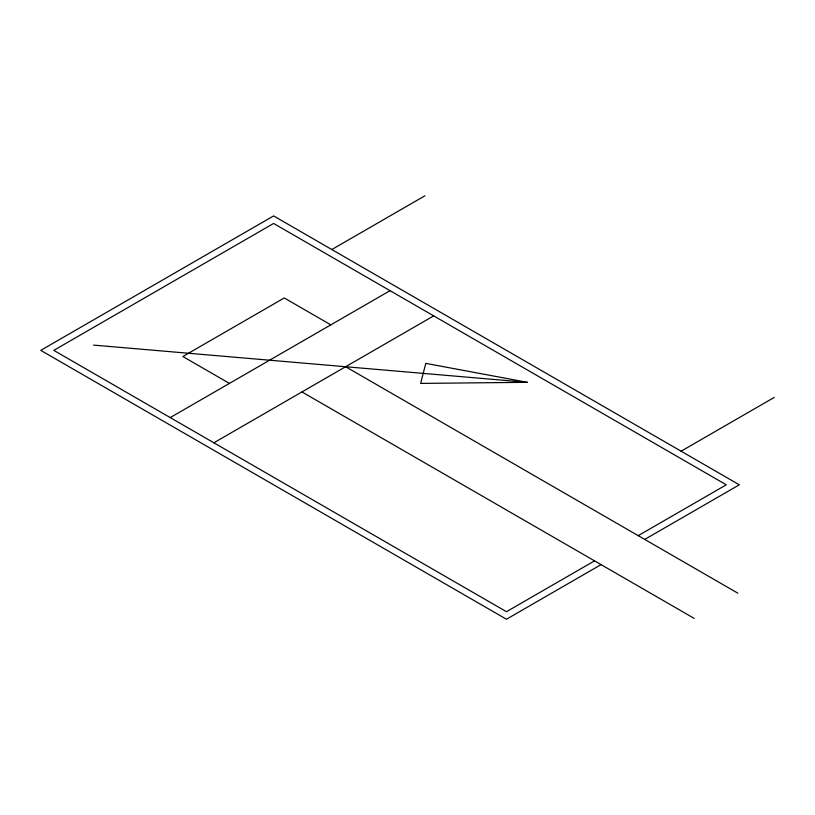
<?xml version="1.0" encoding="UTF-8"?>
<svg xmlns="http://www.w3.org/2000/svg" width="815" height="815" viewBox="0 0 815 815"><rect width="100%" height="100%" fill="white"/><g stroke="black" fill="none" stroke-linecap="round" stroke-linejoin="round"><path stroke-width="1.22" d="M331.817 249.533L424.961 195.763M170.223 417.586L390.039 290.67M213.876 442.79L433.692 315.884M681.106 451.194L774.25 397.414M594.543 560.863L506.461 611.708L53.79 350.369L273.606 223.453L726.277 484.803L638.206 535.659M601.062 564.622L506.461 619.237L40.75 350.369L273.606 215.924L739.317 484.803L644.726 539.418M527.315 382.316L420.632 383.407L425.787 363.368L527.315 382.316L93.613 345.112M330.829 324.859L284.262 297.964L182.855 356.512L229.422 383.396M345.621 366.73L737.87 593.198M301.957 391.944L694.207 618.402"/></g></svg>
